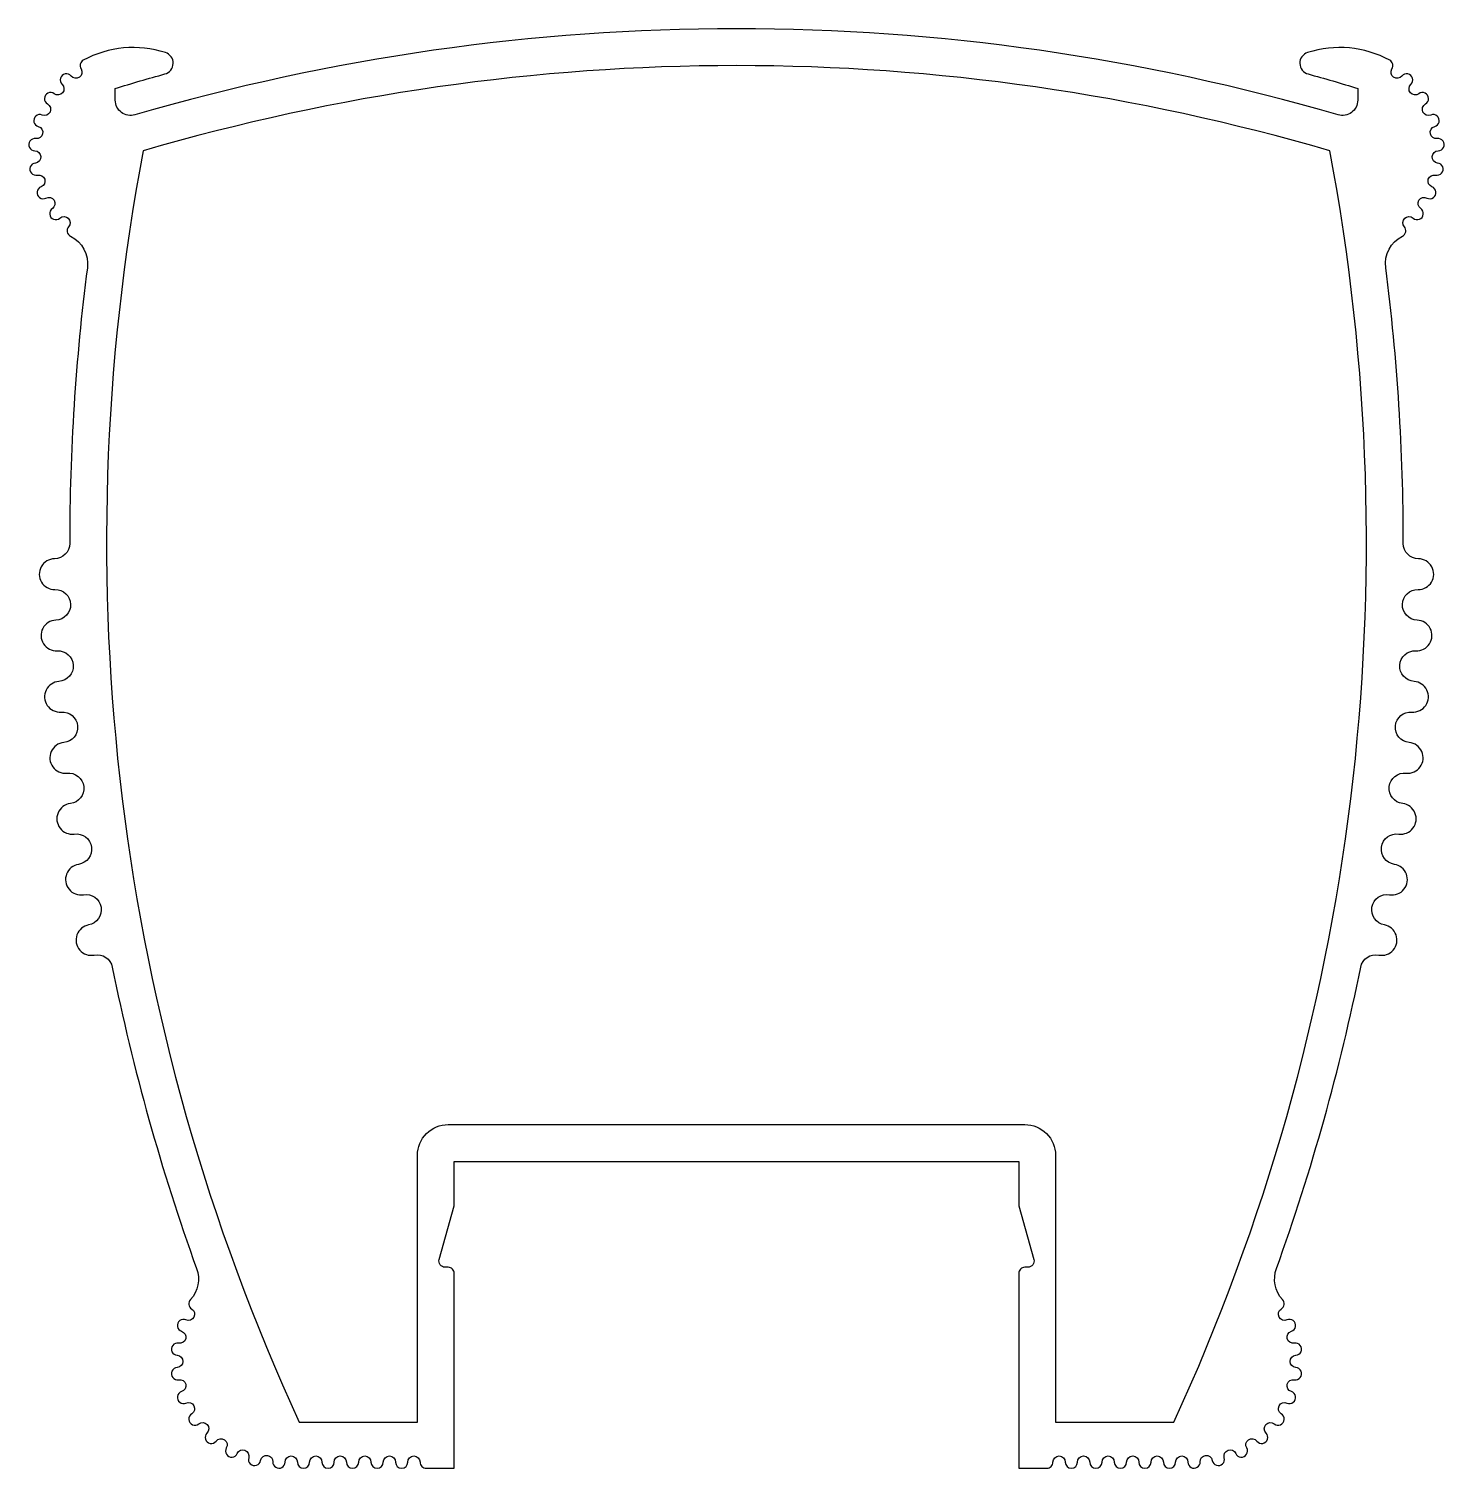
# Model space of a CAD drawing. Extents: x 231.7 to 277.8, y 225.4 to 272.3.
import ezdxf

# ---------------------------------------------------------------- set-up
doc = ezdxf.new("R2010")
doc.units = 0
doc.layers.add('ANA', color=220, linetype='CONTINUOUS')

msp = doc.modelspace()

# ---------------------------------------------------------------- linework, layer by layer
at = {"layer": 'ANA'}
for points in [[(232.059, 267.143, 1.064198), (232.221, 266.778, -0.939675), (232.428, 266.437, 1.064198), (232.675, 266.123, -0.939675), (232.959, 265.843, 0.491489), (233.021, 265.532, -0.320078), (233.569, 264.508, 0.032268), (232.994, 255.517, -0.412134), (232.498, 255.017, 1.00713), (232.513, 254.017, -0.99292), (232.542, 253.018, 1.00713), (232.586, 252.019, -0.99292), (232.643, 251.02, 1.00713), (232.715, 250.023, -0.99292), (232.801, 249.027, 1.00713), (232.901, 248.032, -0.99292), (233.015, 247.038, 1.00713), (233.143, 246.046, -0.99292), (233.285, 245.057, 1.00713), (233.442, 244.069, -0.99292), (233.612, 243.084, 1.00713), (233.796, 242.101, -0.412134), (234.382, 241.709, 0.036564), (237.131, 231.881, -0.278124), (236.929, 230.868, 0.471066), (236.972, 230.563, -0.940775), (236.785, 230.21, 1.062953), (236.642, 229.837, -0.940775), (236.546, 229.45, 1.062953), (236.497, 229.054, -0.940775), (236.497, 228.654, 1.062953), (236.546, 228.258, -0.940775), (236.642, 227.871, 1.062953), (236.785, 227.498, -0.940775), (236.972, 227.145, 1.062953), (237.201, 226.818, -0.940775), (237.468, 226.521, 1.062953), (237.769, 226.259, -0.940775), (238.1, 226.035, 1.062953), (238.455, 225.853, -0.940775), (238.83, 225.716, 1.062953), (239.219, 225.626, -0.940775), (239.616, 225.583, 1.022485), (240.016, 225.574, -0.999504), (240.416, 225.574, 1), (240.816, 225.574, -1), (241.216, 225.574, 1), (241.616, 225.574, -1), (242.016, 225.574, 1), (242.416, 225.574, -1), (242.816, 225.574, 1), (243.216, 225.574, -1), (243.616, 225.574, 1), (244.016, 225.574, -1), (244.416, 225.574, 0.414214), (244.616, 225.374), (245.531, 225.374), (245.531, 231.724, 0.414214), (245.331, 231.924), (245.231, 231.924, -0.497245), (245.039, 232.178), (245.531, 233.924), (245.531, 235.374), (263.931, 235.374), (263.931, 233.924), (264.424, 232.178, -0.497245), (264.231, 231.924), (264.131, 231.924, 0.414214), (263.931, 231.724), (263.931, 225.374), (264.847, 225.374, 0.414214), (265.047, 225.574, -1), (265.447, 225.574, 1), (265.847, 225.574, -1), (266.247, 225.574, 1), (266.647, 225.574, -1), (267.047, 225.574, 1), (267.447, 225.574, -1), (267.847, 225.574, 1), (268.247, 225.574, -1), (268.647, 225.574, 1), (269.047, 225.574, -0.999504), (269.447, 225.574, 1.022485), (269.846, 225.583, -0.940775), (270.243, 225.626, 1.062953), (270.632, 225.716, -0.940775), (271.007, 225.853, 1.062953), (271.363, 226.035, -0.940775), (271.693, 226.259, 1.062953), (271.995, 226.521, -0.940775), (272.261, 226.818, 1.062953), (272.49, 227.145, -0.940775), (272.677, 227.498, 1.062953), (272.82, 227.871, -0.940775), (272.917, 228.258, 1.062953), (272.965, 228.654, -0.940775), (272.965, 229.054, 1.062953), (272.917, 229.45, -0.940775), (272.82, 229.837, 1.062953), (272.677, 230.21, -0.940775), (272.49, 230.563, 0.471066), (272.534, 230.868, -0.278124), (272.332, 231.881, 0.036564), (275.081, 241.709, -0.412134), (275.666, 242.101, 1.00713), (275.851, 243.084, -0.99292), (276.021, 244.069, 1.00713), (276.177, 245.057, -0.99292), (276.32, 246.046, 1.00713), (276.448, 247.038, -0.99292), (276.562, 248.032, 1.00713), (276.662, 249.027, -0.99292), (276.748, 250.023, 1.00713), (276.82, 251.02, -0.99292), (276.877, 252.019, 1.00713), (276.92, 253.018, -0.99292), (276.949, 254.017, 1.00713), (276.964, 255.017, -0.412134), (276.468, 255.517, 0.032268), (275.894, 264.508, -0.320078), (276.441, 265.532, 0.491489), (276.503, 265.843, -0.939675), (276.788, 266.123, 1.064198), (277.035, 266.437, -0.939675), (277.241, 266.778, 1.064198), (277.404, 267.143, -0.939675), (277.52, 267.525, 1.064198), (277.587, 267.919, -0.939675), (277.606, 268.317, 1.064198), (277.574, 268.715, -0.939675), (277.494, 269.106, 1.064198), (277.366, 269.484, -0.939675), (277.191, 269.844, 1.064198), (276.974, 270.179, -0.939675), (276.717, 270.484, 1.064198), (276.424, 270.755, -0.939675), (276.099, 270.987, 0.432546), (276.025, 271.269, 0.204871), (273.348, 271.52, 0.747631), (273.365, 270.822, -0.011359), (274.981, 270.347), (274.981, 269.967, -0.500211), (274.341, 269.487, 0.143201), (235.122, 269.487, -0.500211), (234.481, 269.967), (234.481, 270.347, -0.011359), (236.098, 270.822, 0.747631), (236.115, 271.52, 0.204871), (233.438, 271.269, 0.432546), (233.364, 270.987, -0.939675), (233.039, 270.755, 1.064198), (232.746, 270.484, -0.939675), (232.489, 270.179, 1.064198), (232.271, 269.844, -0.939675), (232.097, 269.484, 1.064198), (231.969, 269.106, -0.939675), (231.888, 268.715, 1.064198), (231.857, 268.317, -0.939675), (231.875, 267.919, 1.064198), (231.943, 267.525, -0.939675)], [(235.388, 268.314, 0.155678), (240.475, 226.874), (244.331, 226.874), (244.331, 235.574, -0.414214), (245.331, 236.574), (264.131, 236.574, -0.414214), (265.131, 235.574), (265.131, 226.874), (268.988, 226.874, 0.155678), (274.074, 268.314, 0.143745)]]:
    msp.add_lwpolyline(points, format="xyb", close=True, dxfattribs=at)

doc.saveas('drawing.dxf')
